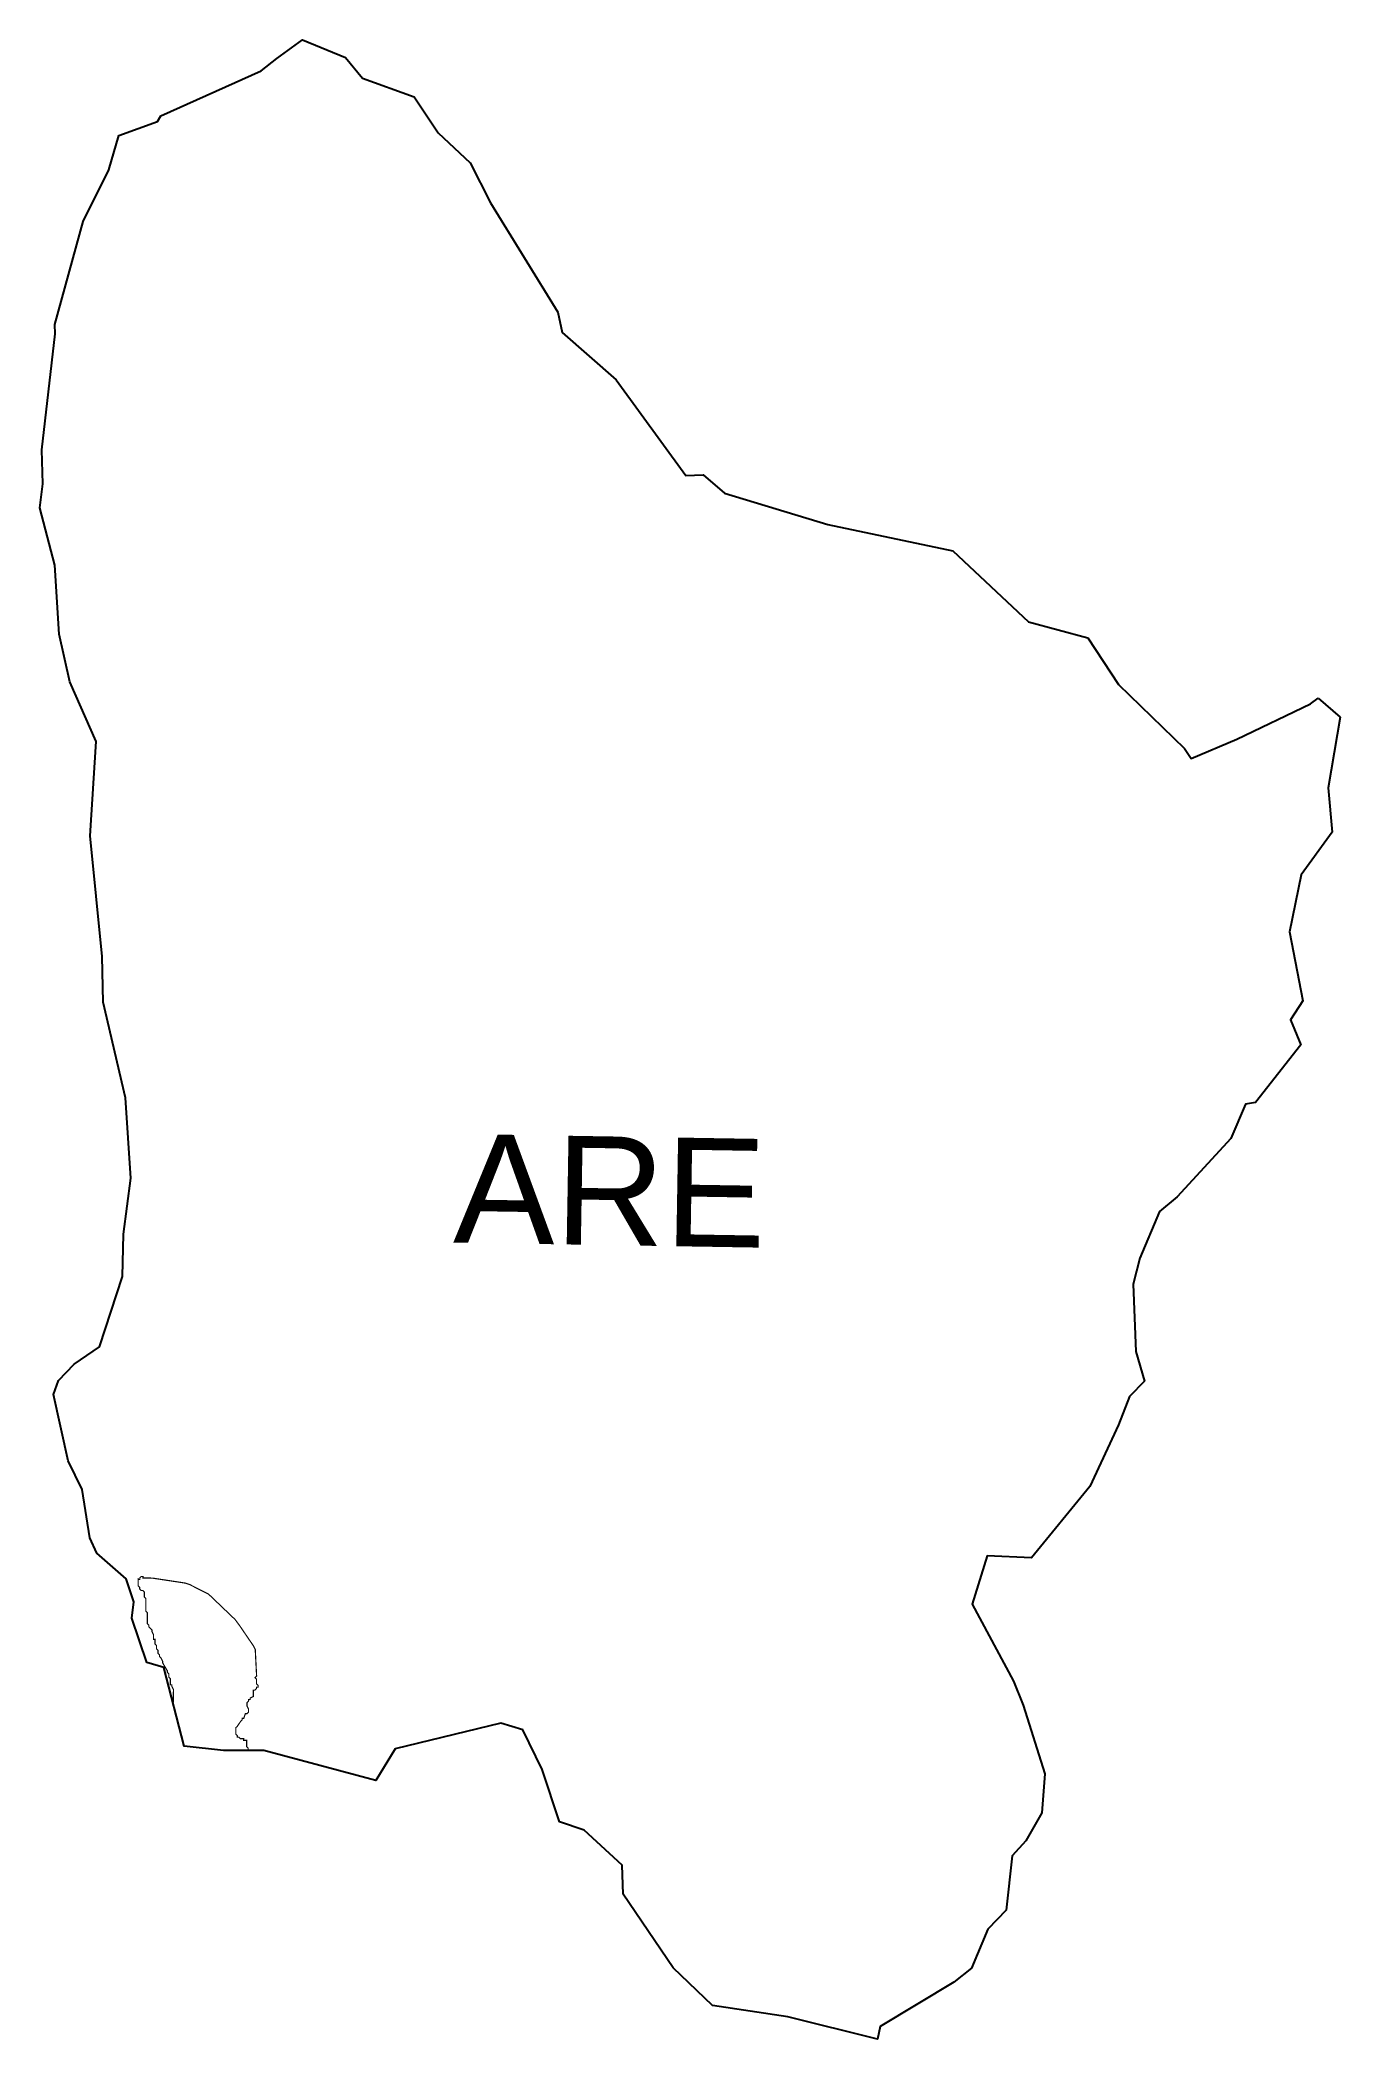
# Model space of a CAD drawing. Header units: metres. Extents: x 306784 to 310129, y 1935542 to 1940685.
import ezdxf

# ---------------------------------------------------------------- set-up
doc = ezdxf.new("R2010")
doc.units = ezdxf.units.M
for name, color, linetype in [('HAZARDS LINE', 1, 'Continuous'), ('village', 3, 'Continuous'), ('VILLAGE NAME', 250, 'Continuous')]:
    doc.layers.add(name, color=color, linetype=linetype)
doc.styles.get("Standard").update_dxf_attribs({"font": 'simplex.shx'})

msp = doc.modelspace()

# ---------------------------------------------------------------- linework, layer by layer
at = {"layer": 'HAZARDS LINE', "lineweight": 18}
msp.add_lwpolyline([(307319.4, 1936284.3, 3.02, 3.02, 0), (307319.4, 1936290.1, 3.02, 3.02, 0), (307315.4, 1936294.1, 3.02, 3.02, 0), (307315.5, 1936310.3, 3.02, 3.02, 0), (307307.5, 1936310.3, 3.02, 3.02, 0), (307307.5, 1936314.4, 3.02, 3.02, 0), (307299.4, 1936314.4, 3.02, 3.02, 0), (307295.4, 1936318.5, 3.02, 3.02, 0), (307291.4, 1936318.5, 3.02, 3.02, 0), (307291.4, 1936322.6, 3.02, 3.02, 0), (307287.4, 1936326.6, 3.02, 3.02, 0), (307287.5, 1936342.8, 3.02, 3.02, 0), (307291.6, 1936346.8, 3.02, 3.02, 0), (307299.8, 1936358.8, 3.02, 3.02, 0), (307303.8, 1936362.8, 3.02, 3.02, 0), (307303.9, 1936366.8, 3.02, 3.02, 0), (307307.9, 1936366.8, 3.02, 3.02, 0), (307312, 1936378.9, 3.02, 3.02, 0), (307316, 1936378.8, 3.02, 3.02, 0), (307320.1, 1936382.8, 3.02, 3.02, 0), (307320.2, 1936390.9, 3.02, 3.02, 0), (307316.2, 1936399, 3.02, 3.02, 0), (307316.3, 1936407.1, 3.02, 3.02, 0), (307320.3, 1936411.1, 3.02, 3.02, 0), (307320.4, 1936415.1, 3.02, 3.02, 0), (307324.4, 1936415.1, 3.02, 3.02, 0), (307324.4, 1936419.1, 3.02, 3.02, 0), (307332.5, 1936423.1, 3.02, 3.02, 0), (307332.6, 1936439.2, 3.02, 3.02, 0), (307336.7, 1936439.2, 3.02, 3.02, 0), (307340.7, 1936443.2, 3.02, 3.02, 0), (307340.8, 1936447.2, 3.02, 3.02, 0), (307344.8, 1936447.2, 3.02, 3.02, 0), (307344.8, 1936451.2, 3.02, 3.02, 0), (307340.8, 1936455.3, 3.02, 3.02, 0), (307340.9, 1936467.4, 3.02, 3.02, 0), (307336.9, 1936471.5, 3.02, 3.02, 0), (307341, 1936475.5, 3.02, 3.02, 0), (307337.5, 1936544.1, 3.02, 3.02, 0), (307333.5, 1936552.2, 3.02, 3.02, 0), (307297.6, 1936604.9, 3.02, 3.02, 0), (307285.6, 1936621.1, 3.02, 3.02, 0), (307217.5, 1936686.2, 3.02, 3.02, 0), (307169.3, 1936710.7, 3.02, 3.02, 0), (307157.3, 1936714.8, 3.02, 3.02, 0), (307072.7, 1936727.6, 3.02, 3.02, 0), (307048.5, 1936727.8, 3.02, 3.02, 0), (307048.5, 1936731.8, 3.02, 3.02, 0), (307044.5, 1936731.8, 3.02, 3.02, 0), (307040.4, 1936727.8, 3.02, 3.02, 0), (307040.4, 1936723.8, 3.02, 3.02, 0), (307036.3, 1936723.8, 3.02, 3.02, 0), (307036.4, 1936727.9, 3.02, 3.02, 0), (307036.3, 1936723.8, 3.02, 3.02, 0), (307036.2, 1936707.7, 3.02, 3.02, 0), (307040.2, 1936703.6, 3.02, 3.02, 0), (307040.2, 1936699.6, 3.02, 3.02, 0), (307044.2, 1936695.5, 3.02, 3.02, 0), (307048.2, 1936695.5, 3.02, 3.02, 0), (307052.2, 1936691.4, 3.02, 3.02, 0), (307052.1, 1936679.3, 3.02, 3.02, 0), (307056.1, 1936675.3, 3.02, 3.02, 0), (307055.9, 1936643, 3.02, 3.02, 0), (307059.9, 1936638.9, 3.02, 3.02, 0), (307059.7, 1936610.7, 3.02, 3.02, 0), (307063.7, 1936606.6, 3.02, 3.02, 0), (307063.6, 1936602.6, 3.02, 3.02, 0), (307067.6, 1936598.5, 3.02, 3.02, 0), (307071.7, 1936594.5, 3.02, 3.02, 0), (307071.6, 1936590.4, 3.02, 3.02, 0), (307075.6, 1936582.3, 3.02, 3.02, 0), (307075.5, 1936570.2, 3.02, 3.02, 0), (307079.5, 1936570.2, 3.02, 3.02, 0), (307079.4, 1936558.1, 3.02, 3.02, 0), (307083.4, 1936554.1, 3.02, 3.02, 0), (307083.4, 1936546, 3.02, 3.02, 0), (307087.4, 1936541.9, 3.02, 3.02, 0), (307087.3, 1936533.9, 3.02, 3.02, 0), (307091.3, 1936529.8, 3.02, 3.02, 0), (307091.3, 1936525.8, 3.02, 3.02, 0), (307095.3, 1936521.7, 3.02, 3.02, 0), (307099.3, 1936513.6, 3.02, 3.02, 0), (307099.2, 1936509.6, 3.02, 3.02, 0), (307111.2, 1936489.3, 3.02, 3.02, 0), (307111.2, 1936485.3, 3.02, 3.02, 0), (307115.2, 1936481.2, 3.02, 3.02, 0), (307115.1, 1936473.1, 3.02, 3.02, 0), (307119.1, 1936469.1, 3.02, 3.02, 0), (307119, 1936452.9, 3.02, 3.02, 0), (307123, 1936452.9, 3.02, 3.02, 0), (307123, 1936448.9, 3.02, 3.02, 0), (307127, 1936440.8, 3.02, 3.02, 0), (307126.7, 1936408.5, 3.02, 3.02, 0), (307125.6, 1936407.4, 3.02, 3.02, 0)], format="xyseb", dxfattribs=at)
at = {"layer": 'village', "flags": 128}
msp.add_lwpolyline([(310072.4, 1938991.1), (310128.6, 1938942.6)], dxfattribs=at)
at = {"layer": 'village', "color": 3, "true_color": 0x00ff00}
for points in [[(307025.5, 1936666.5, 0), (307005.5, 1936725.9, 0), (306930.1, 1936791.9, 0), (306912.1, 1936830.8, 0), (306892.1, 1936955.9, 0), (306856, 1937029.5, 0), (306818.6, 1937199.6, 0), (306830.9, 1937235.7, 0), (306871.3, 1937278.3, 0), (306936.6, 1937322.7, 0), (306995.6, 1937503.2, 0), (306998.3, 1937612.1, 0), (307017.1, 1937756.6, 0), (307003.8, 1937962.8, 0), (306946.1, 1938209.6, 0), (306943.8, 1938326.6, 0), (306913, 1938637.2, 0), (306928, 1938879.7, 0), (306860.8, 1939033.3, 0), (306833, 1939155.9, 0), (306821.8, 1939333.2, 0), (306783.6, 1939481.1, 0), (306791.3, 1939542.6, 0), (306788.1, 1939630.3, 0), (306822.7, 1939928.9, 0), (306822.1, 1939952.6, 0), (306894.3, 1940217.5, 0), (306960.6, 1940350.3, 0), (306986.6, 1940438.8, 0), (307085.9, 1940475.3, 0), (307094.6, 1940489.4, 0), (307352.7, 1940605, 0), (307393.4, 1940637.2, 0), (307458.8, 1940684.6, 0), (307569.6, 1940639.4, 0), (307613.6, 1940586.6, 0), (307746, 1940538.7, 0), (307808.2, 1940445.8, 0), (307890.8, 1940368.6, 0), (307943, 1940266, 0), (308115.8, 1939984.4, 0), (308126.9, 1939931.8, 0), (308266.5, 1939810.1, 0), (308445.5, 1939564.2, 0), (308490.4, 1939566.1, 0), (308544.8, 1939518.9, 0), (308810.5, 1939438.4, 0), (309132.1, 1939370.6, 0), (309327.2, 1939188.1, 0), (309479.5, 1939146.2, 0), (309558.5, 1939026.3, 0), (309728.1, 1938862.1, 0), (309745.5, 1938835.9, 0), (309863.1, 1938885.6, 0), (310052.6, 1938976.5, 0), (310072.4, 1938991.1, 0)], [(310128.6, 1938942.6, 0), (310098.1, 1938760.7, 0), (310108.2, 1938646.9, 0), (310028.2, 1938537.2, 0), (309998.2, 1938389.9, 0), (310032.6, 1938213.1, 0), (310001, 1938163.6, 0), (310027.4, 1938099.2, 0), (309910.8, 1937950.9, 0), (309885.6, 1937946.8, 0), (309847.6, 1937858.5, 0), (309709.9, 1937708.7, 0), (309663.7, 1937670.8, 0), (309613.9, 1937550.8, 0), (309596, 1937483.6, 0), (309603.4, 1937310.4, 0), (309625.5, 1937234, 0), (309587.3, 1937194.5, 0), (309558.5, 1937121.6, 0), (309484.7, 1936963.2, 0), (309335, 1936779.6, 0), (309220.8, 1936784.7, 0), (309181.8, 1936660.9, 0), (309288.4, 1936462.2, 0), (309313.5, 1936400.8, 0), (309369.1, 1936224.2, 0), (309361.5, 1936123.5, 0), (309320.5, 1936051.7, 0), (309285.4, 1936013, 0), (309269.7, 1935873.4, 0), (309222.5, 1935824, 0), (309180, 1935723.7, 0), (309134.9, 1935688.4, 0), (308945.4, 1935574, 0), (308938.3, 1935541.8, 0), (308708.2, 1935598.7, 0), (308514.2, 1935627.9, 0), (308412.8, 1935724.8, 0), (308283.8, 1935914.1, 0), (308281.3, 1935989.3, 0), (308183.4, 1936079.3, 0), (308120.5, 1936100.2, 0), (308075.5, 1936235.3, 0), (308025.8, 1936336.9, 0), (307969.7, 1936354.6, 0), (307697.9, 1936288.2, 0), (307647.5, 1936206.8, 0), (307360, 1936284.3, 0), (307255.7, 1936284.3, 0), (307155, 1936295, 0), (307102, 1936497.7, 0), (307058.5, 1936510.2, 0), (307020.2, 1936624.7, 0), (307025.5, 1936666.5, 0)]]:
    msp.add_polyline3d(points, dxfattribs=at)

# ---------------------------------------------------------------- texts
at = {"layer": 'VILLAGE NAME', "insert": (307851, 1937870.4), "char_height": 279.599, "attachment_point": 1, "rotation": 359.0535}
msp.add_mtext_dynamic_manual_height_columns('{\\fArial|b0|i0|c0|p34;ARE}', width=921.736, gutter_width=1398, heights=[0], dxfattribs=at)

doc.saveas('drawing.dxf')
